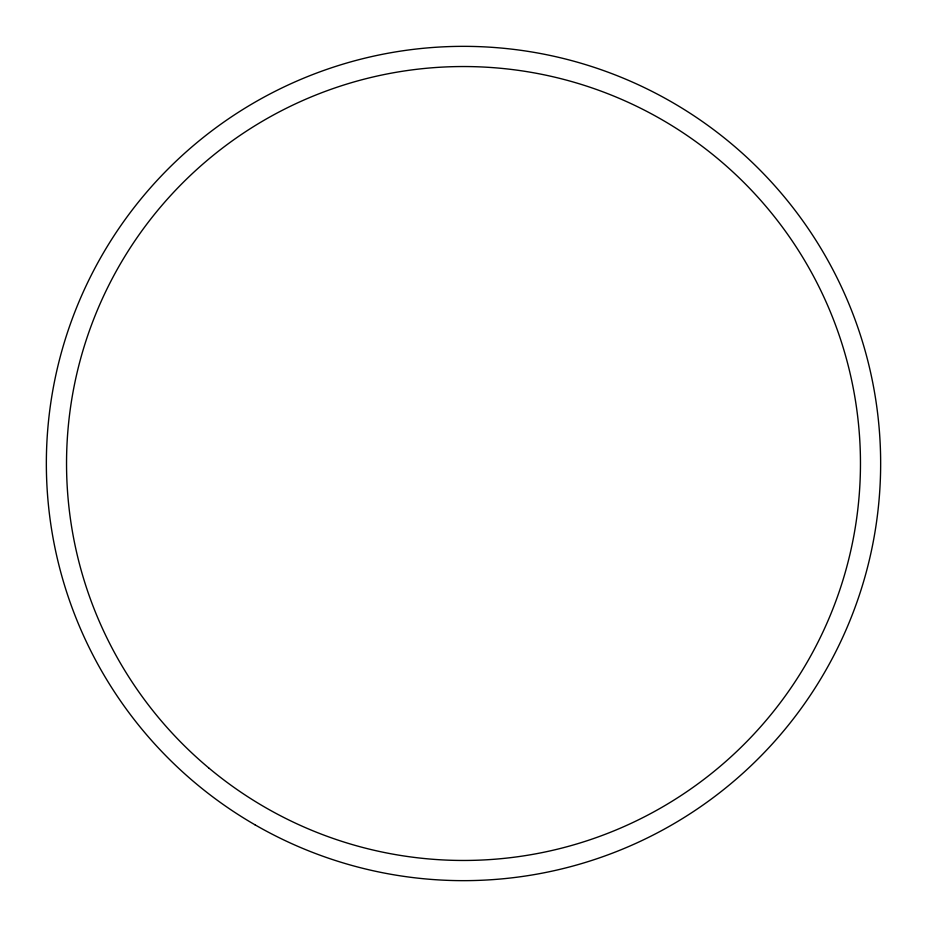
<?xml version="1.0" encoding="UTF-8"?>
<svg xmlns="http://www.w3.org/2000/svg" width="927" height="927" viewBox="0 0 927 927"><rect width="100%" height="100%" fill="white"/><g stroke="black" fill="none" stroke-linecap="round" stroke-linejoin="round"><path stroke-width="1.39" d="M254.925 824.763A417.15 417.15 0 0 0 880.65 463.5A417.15 417.15 0 0 0 254.925 102.237A417.15 417.15 0 0 0 254.925 824.763M208.61 767.823A396.965 396.965 0 0 0 854.497 532.075A396.965 396.965 0 0 0 327.382 90.603A396.965 396.965 0 0 0 208.61 767.823"/></g></svg>
